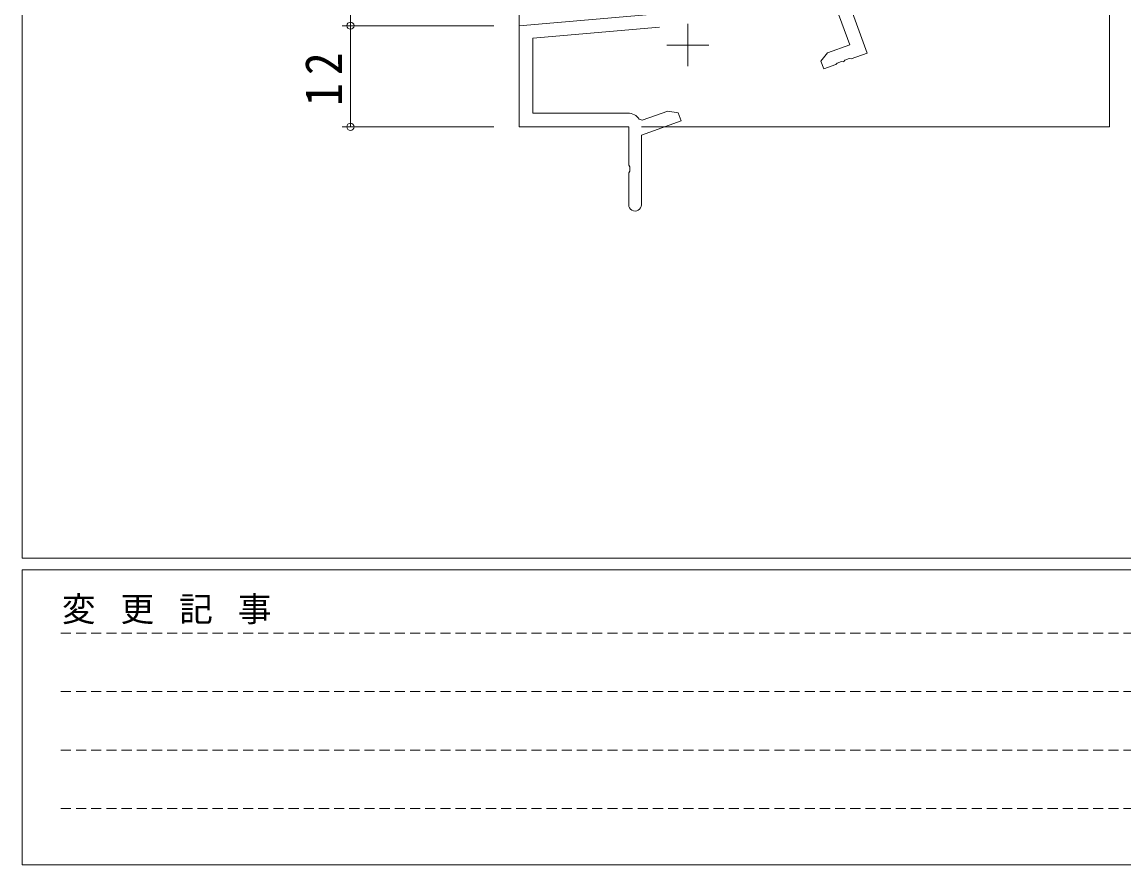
# Model space of a CAD drawing. Units: millimetres on the paper. Extents: x -420 to 373, y -297 to 267.
# Drawn here: x -417.7 to -287.1, y -297 to -197 of the extents above; entities that cross this region are included whole.
import ezdxf

# ---------------------------------------------------------------- set-up
doc = ezdxf.new("R2010")
doc.units = ezdxf.units.MM
doc.linetypes.add('DASHED1', pattern=[1.8, 1.2, -0.6])
for name, color, linetype, lineweight in [('0-1_YKK_ZWAK', 7, 'Continuous', 9), ('0-3_YKK_11', 7, 'Continuous', 9), ('0-4_YKK_12', 2, 'Continuous', 9), ('0-7_YKK_D', 6, 'Continuous', 9)]:
    doc.layers.add(name, color=color, linetype=linetype, lineweight=lineweight)
doc.styles.add('ＭＳ ゴシック', font='')
doc.styles.get('ＭＳ ゴシック').set_extended_font_data('MS Gothic')

msp = doc.modelspace()

# ---------------------------------------------------------------- linework, layer by layer
at = {"layer": '0-1_YKK_ZWAK'}
for p, q in [((-417.7, -260.6), (-417.7, 264.4)), ((352.3, -260.6), (-417.7, -260.6)), ((-417.7, -297), (-417.7, -262)), ((314.5, -262), (-417.7, -262)), ((-417.7, -297), (314.5, -297))]:
    msp.add_line(p, q, dxfattribs=at)
at = {"layer": '0-1_YKK_ZWAK', "linetype": 'DASHED1'}
for p, q in [((-413.101, -269.512), (-164.909, -269.512)), ((-413.101, -276.441), (-164.909, -276.441)), ((-413.101, -283.37), (-164.909, -283.37)), ((-413.101, -290.298), (-164.909, -290.298))]:
    msp.add_line(p, q, dxfattribs=at)
at = {"layer": '0-3_YKK_11'}
for p, q in [((-358.763, -197.442), (-323.147, -194.326)), ((-320.078, -193.562), (-317.482, -200.695)), ((-319.571, -199.721), (-321.175, -195.314)), ((-338.763, -197.242), (-338.763, -202.242)), ((-358.763, -209.442), (-358.763, -197.442)), ((-342.133, -197.624), (-357.133, -198.936)), ((-342.133, -197.624), (-357.133, -198.936)), ((-357.133, -198.936), (-357.133, -207.812)), ((-341.263, -199.742), (-336.263, -199.742)), ((-322.182, -200.671), (-319.571, -199.721)), ((-322.992, -201.636), (-322.182, -200.671)), ((-317.482, -200.695), (-319.4, -201.393)), ((-322.65, -202.576), (-322.992, -201.636)), ((-321.201, -202.049), (-322.65, -202.576)), ((-321.07, -201.873), (-321.201, -202.049)), ((-320.553, -201.685), (-321.07, -201.873)), ((-320.34, -201.735), (-320.553, -201.685)), ((-320.262, -201.707), (-320.34, -201.735)), ((-320.131, -201.531), (-320.262, -201.707)), ((-319.614, -201.343), (-320.131, -201.531)), ((-319.4, -201.393), (-319.614, -201.343)), ((-344.16, -208.67), (-341.148, -207.574)), ((-341.148, -207.574), (-339.907, -207.793)), ((-357.133, -207.812), (-345.863, -207.812)), ((-344.515, -208.55), (-344.16, -208.67)), ((-339.565, -208.732), (-344.263, -210.442)), ((-339.907, -207.793), (-339.565, -208.732)), ((-345.763, -209.442), (-358.763, -209.442)), ((-345.763, -213.984), (-345.763, -209.442)), ((-344.263, -210.442), (-344.263, -218.692)), ((-345.643, -214.167), (-345.763, -213.984)), ((-345.643, -214.717), (-345.643, -214.167)), ((-345.763, -214.901), (-345.643, -214.717)), ((-345.763, -218.692), (-345.763, -214.901))]:
    msp.add_line(p, q, dxfattribs=at)
for centre, radius, start, end in [((-345.863, -209.412), 1.6, 32.61272, 90), ((-345.013, -218.692), 0.75, 179.99998, 0)]:
    msp.add_arc(centre, radius, start, end, dxfattribs=at)
at = {"layer": '0-4_YKK_12'}
for p, q in [((-358.763, -17.442), (-358.763, -209.442)), ((-288.763, -17.442), (-288.763, -209.442)), ((-358.763, -209.442), (-346.063, -209.442)), ((-344.263, -209.442), (-288.763, -209.442))]:
    msp.add_line(p, q, dxfattribs=at)
at = {"layer": '0-7_YKK_D'}
for p, q in [((-378.763, -197.442), (-378.763, -184.442)), ((-361.763, -197.442), (-379.763, -197.442)), ((-361.763, -197.442), (-379.763, -197.442)), ((-378.763, -197.442), (-378.763, -209.442)), ((-361.763, -209.442), (-379.763, -209.442))]:
    msp.add_line(p, q, dxfattribs=at)
for centre in [(-378.763, -197.442), (-378.763, -197.442), (-378.763, -209.442)]:
    msp.add_circle(centre, 0.425, dxfattribs=at)

# ---------------------------------------------------------------- texts
at = {"layer": '0-1_YKK_ZWAK', "insert": (-412.986, -268.447), "char_height": 2.933, "attachment_point": 7, "style": 'ＭＳ ゴシック'}
msp.add_mtext('\\T1.16;変\\~更\\~記\\~事', dxfattribs=at)
at = {"layer": '0-7_YKK_D', "color": 3, "insert": (-379.763, -206.962), "char_height": 4.399, "attachment_point": 7, "rotation": 90, "style": 'ＭＳ ゴシック'}
msp.add_mtext('\\T1.36;\\W0.9;12', dxfattribs=at)

doc.saveas('drawing.dxf')
